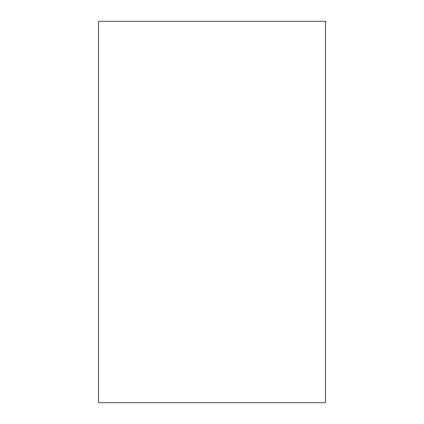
<?xml version="1.0" encoding="UTF-8"?>
<svg xmlns="http://www.w3.org/2000/svg" width="424" height="424" viewBox="0 0 424 424"><rect width="100%" height="100%" fill="white"/><g stroke="black" fill="none" stroke-linecap="round" stroke-linejoin="round"><path stroke-width="0.64" d="M325.288 21.2L98.713 21.2L98.713 402.8L325.288 402.8L325.288 21.2"/></g></svg>
